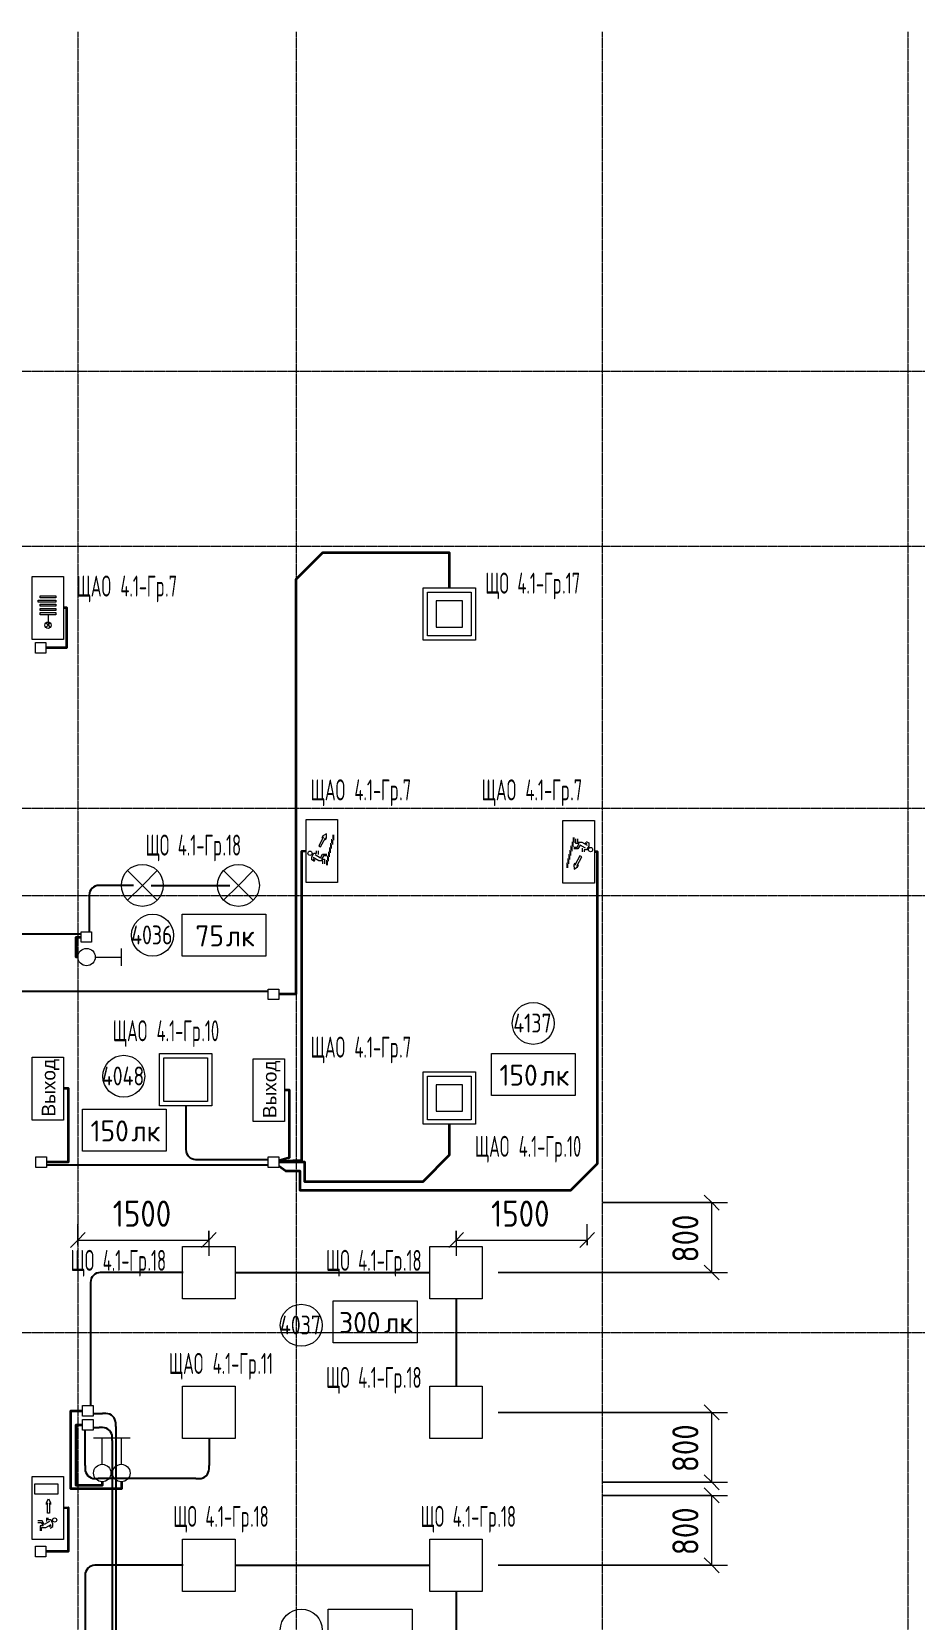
# Model space of a CAD drawing. Header units: millimetres. Extents: x -4730 to 98194, y -4296 to 93388.
# Drawn here: x 47973 to 58085, y 75212 to 93388 of the extents above; entities that cross this region are included whole.
import ezdxf

# ---------------------------------------------------------------- set-up
doc = ezdxf.new("R2010")
doc.units = ezdxf.units.MM
doc.linetypes.add('Линия сетки', pattern=[22.225, 12.7, -3.175, 3.175, -3.175])
for name, color, linetype, lineweight, true_color in [('Короба', 7, 'Continuous', 25, 0x008000), ('Соединительные детали коробов', 7, 'Continuous', 25, 0x008000), ('Типовые аннотации', 1, 'Continuous', 18, 0xff0000)]:
    doc.layers.add(name, color=color, linetype=linetype, lineweight=lineweight, true_color=true_color)
for name, color, linetype, lineweight in [('Марки помещений', 7, 'Continuous', 9), ('Марки силовых электроприборов', 7, 'Continuous', 9), ('Оси', 7, 'Continuous', 9), ('Провода', 7, 'Continuous', 35), ('Размеры', 7, 'Continuous', 9), ('Размеры-120', 7, 'Continuous', 9)]:
    doc.layers.add(name, color=color, linetype=linetype, lineweight=lineweight)
doc.styles.add('Arial', font='arial.ttf', dxfattribs={"height": 156})
doc.styles.add('GOST Common', font='GOST_Common.ttf', dxfattribs={"width": 0.6, "height": 240})
doc.styles.add('GOST Common_1', font='GOST_Common.ttf', dxfattribs={"width": 0.9, "height": 300})
doc.styles.add('GOST Common_3', font='GOST_Common.ttf', dxfattribs={"width": 0.8, "height": 216})
doc.styles.add('GOST Common_4', font='GOST_Common.ttf', dxfattribs={"height": 240})
doc.dimstyles.new('ADSK_Проверочный', dxfattribs={"dimscale": 304.8, "dimtxt": 301.714499, "dimasz": 0.556693, "dimexe": 0.590551, "dimexo": 0.590551, "dimgap": 0.19685, "dimtad": 1, "dimdec": 3, "dimrnd": 0.001, "dimdsep": 46, "dimtxsty": 'GOST Common_1', "dimblk1": 'OBLIQUE', "dimblk2": 'OBLIQUE', "dimsah": 1, "dimcen": 0.09, "dimazin": 0, "dimtfac": 1, "dimtdec": 4, "dimtix": 1, "dimtmove": 0, "dimatfit": 3, "dimfxl": 1, "dimtvp": 1, "dimtolj": 1, "dimtzin": 0, "dimarcsym": 2})

# ---------------------------------------------------------------- blocks, each defined once
blk = doc.blocks.new('M_Короб_ отвод - Плоский торец - ПВХ - Стандартная-2386742-4-й этаж')
at = {"layer": 'Соединительные детали коробов'}
for p, q in [((0, 111.95), (0, 150.05)), ((-150.05, 0), (-111.95, 0))]:
    blk.add_line(p, q, dxfattribs=at)
blk.add_arc((-111.95, 111.95), 111.95, 270, 0, dxfattribs=at)
blk = doc.blocks.new('DIMBLOCK121-4-й этаж')
at = {"layer": 'Размеры-120'}
for p, q in [((54510, 79990), (55936, 79990)), ((55756, 79990), (54510, 79990)), ((55756, 79990), (55671, 80075)), ((55756, 79190), (55756, 79990)), ((55756, 79990), (55841, 79905)), ((55756, 79190), (55671, 79275)), ((53310, 79190), (55936, 79190)), ((55756, 79190), (53310, 79190)), ((55756, 79190), (55841, 79105))]:
    blk.add_line(p, q, dxfattribs=at)
at = {"layer": 'Размеры-120', "color": 0, "insert": (55304, 79306), "char_height": 300, "width": 681.16, "attachment_point": 1, "rotation": 90, "line_spacing_factor": 1.022761, "style": 'GOST Common_1'}
blk.add_mtext('800', dxfattribs=at)
blk = doc.blocks.new('_Oblique')
at = {"color": 0, "linetype": 'ByBlock', "lineweight": -2}
blk.add_line((-0.5, -0.5), (0.5, 0.5), dxfattribs=at)
blk = doc.blocks.new('DIMBLOCK122-4-й этаж')
at = {"layer": 'Размеры-120'}
for p, q in [((55756, 77590), (55671, 77675)), ((53310, 77590), (55936, 77590)), ((55756, 77590), (53310, 77590)), ((55756, 76790), (55756, 77590)), ((55756, 77590), (55841, 77505)), ((54510, 76790), (55936, 76790)), ((55756, 76790), (54510, 76790)), ((55756, 76790), (55671, 76875)), ((55756, 76790), (55841, 76705))]:
    blk.add_line(p, q, dxfattribs=at)
at = {"layer": 'Размеры-120', "color": 0, "insert": (55304, 76906), "char_height": 300, "width": 681.16, "attachment_point": 1, "rotation": 90, "line_spacing_factor": 1.022761, "style": 'GOST Common_1'}
blk.add_mtext('800', dxfattribs=at)
blk = doc.blocks.new('DIMBLOCK123-4-й этаж')
at = {"layer": 'Размеры-120'}
for p, q in [((48500, 79502), (48500, 79742)), ((48500, 79562), (48585, 79647)), ((50000, 79668), (50000, 79382)), ((50000, 79562), (50000, 79668)), ((50000, 79562), (50085, 79647)), ((48500, 79562), (48415, 79477)), ((48500, 79562), (50000, 79562)), ((48500, 79562), (48500, 79502)), ((50000, 79562), (49915, 79477))]:
    blk.add_line(p, q, dxfattribs=at)
at = {"layer": 'Размеры-120', "color": 0, "insert": (48900, 80014), "char_height": 300, "width": 840.71, "attachment_point": 1, "line_spacing_factor": 1.022761, "style": 'GOST Common_1'}
blk.add_mtext('1500', dxfattribs=at)
blk = doc.blocks.new('DIMBLOCK124-4-й этаж')
at = {"layer": 'Размеры-120'}
for p, q in [((52830, 79668), (52830, 79382)), ((52830, 79562), (52830, 79668)), ((52830, 79562), (52915, 79647)), ((54330, 79502), (54330, 79742)), ((54330, 79562), (54415, 79647)), ((52830, 79562), (52745, 79477)), ((52830, 79562), (54330, 79562)), ((54330, 79562), (54245, 79477)), ((54330, 79562), (54330, 79502))]:
    blk.add_line(p, q, dxfattribs=at)
at = {"layer": 'Размеры-120', "color": 0, "insert": (53230, 80014), "char_height": 300, "width": 840.71, "attachment_point": 1, "line_spacing_factor": 1.022761, "style": 'GOST Common_1'}
blk.add_mtext('1500', dxfattribs=at)
blk = doc.blocks.new('DIMBLOCK125-4-й этаж')
at = {"layer": 'Размеры-120'}
for p, q in [((55756, 76640), (55671, 76725)), ((54510, 76640), (55936, 76640)), ((55756, 76640), (54510, 76640)), ((55756, 75840), (55756, 76640)), ((55756, 76640), (55841, 76555)), ((53310, 75840), (55936, 75840)), ((55756, 75840), (53310, 75840)), ((55756, 75840), (55671, 75925)), ((55756, 75840), (55841, 75755))]:
    blk.add_line(p, q, dxfattribs=at)
at = {"layer": 'Размеры-120', "color": 0, "insert": (55304, 75956), "char_height": 300, "width": 681.16, "attachment_point": 1, "rotation": 90, "line_spacing_factor": 1.022761, "style": 'GOST Common_1'}
blk.add_mtext('800', dxfattribs=at)
blk = doc.blocks.new('ADSK_Марка_Помещение_1_ГОСТ21-501-2011 - Номер-85995-4-й этаж')
at = {"layer": 'Марки помещений'}
blk.add_circle((0, 0), 2, dxfattribs=at)
blk = doc.blocks.new('Морка помещения_освещённость_ - Морка помещения_освещённость_-1484368-4-й этаж')
at = {"layer": 'Марки помещений', "color": 190, "true_color": 0x8000ff}
for p, q in [((-4, 0), (-4, 4)), ((-4, 4), (4, 4)), ((4, 4), (4, 0)), ((4, 0), (-4, 0))]:
    blk.add_line(p, q, dxfattribs=at)

msp = doc.modelspace()

# ---------------------------------------------------------------- linework, layer by layer
at = {"layer": 'Короба'}
for p, q in [((49138.9299, 83620.5886), (48780.168, 83620.5886)), ((49338.9299, 83620.5886), (50238.9299, 83620.5886)), ((48630.118, 83470.5386), (48630.118, 83088.8938)), ((48538.618, 83060.3938), (47858.618, 83060.3938)), ((50680.7406, 82405.4812), (47860.7406, 82405.4812)), ((49737.3172, 81098.9288), (49737.3172, 80635.5312)), ((48140.7406, 80422.4812), (50680.7406, 80422.4812)), ((49887.3672, 80485.4812), (50680.7406, 80485.4812)), ((49704.764, 79190), (48796.0302, 79190)), ((50299.764, 79190), (52534.764, 79190)), ((48645.9802, 79039.95), (48645.9802, 77668.2789)), ((52832.264, 78892.5), (52832.264, 77887.5)), ((48674.4802, 77576.7789), (48784.4302, 77576.7789)), ((48582.9802, 76982.55), (48582.9802, 77388.2789)), ((48674.4802, 77416.7789), (48744.4302, 77416.7789)), ((48894.4802, 77266.7289), (48894.4802, 74709.8289)), ((48934.4802, 77426.7289), (48934.4802, 74869.8289)), ((50002.264, 77292.5), (50002.264, 76982.55)), ((49852.214, 76832.5), (48733.0302, 76832.5)), ((49704.764, 75840), (48733.0302, 75840)), ((50299.764, 75840), (52534.764, 75840)), ((48582.9802, 75689.95), (48582.9802, 74748.2789)), ((52832.264, 75542.5), (52832.264, 74537.5))]:
    msp.add_line(p, q, dxfattribs=at)
at = {"layer": 'Оси', "linetype": 'Линия сетки'}
for p, q in [((48500, 93388.3703), (48500, -3096.3487)), ((51000, 93388.3703), (51000, -3096.3487)), ((54500, 93388.3703), (54500, -3096.3487)), ((58000, 93388.3703), (58000, -3096.3487)), ((98194.2682, 89500), (-3530.0173, 89500)), ((98194.2682, 87500), (-3530.0173, 87500)), ((98194.2682, 84500), (-3530.0173, 84500)), ((98194.2682, 83500), (-3530.0173, 83500)), ((98194.2682, 78500), (-3530.0173, 78500))]:
    msp.add_line(p, q, dxfattribs=at)
at = {"layer": 'Провода', "flags": 128}
for points in [[(52753.0758, 87026.8255), (52754.3695, 87426.8255), (51299.1695, 87426.8255), (50994.3695, 87122.0255), (50994.3695, 82373.9832), (50800.7406, 82373.9817)], [(48336.7452, 86799.2175), (48370, 86800), (48370, 86338.006), (48134.3055, 86338.0043)], [(51113.2548, 84010.1406), (51060, 84008.9949), (51060, 80468.9949), (50960, 80468.9949), (50800.7406, 80458.0897)], [(54412.8249, 84008.2124), (54446.0797, 84008.9949), (54446.0797, 80433.7949), (54141.2797, 80128.9949), (51046.0797, 80128.9949), (51046.0797, 80348.9949), (50880.4867, 80348.9949), (50800.7406, 80408.9053)], [(48500.6433, 82800), (48480, 82800), (48480, 83028.8958), (48538.618, 83028.8948)], [(48336.7452, 81298.8543), (48390, 81300), (48390, 80453.9832), (48140.7406, 80453.9818)], [(50867.232, 81280.965), (50920.4867, 81282.1106), (50920.4867, 80502.1106), (50800.7406, 80470.047)], [(52752.3266, 80886.8255), (52752.5884, 80531.6254), (52448.013, 80226.8255), (51100, 80226.8255), (51100, 80453.9832), (50800.7406, 80453.9815)], [(48998.8998, 76795.6433), (48998.8998, 76715), (48418.8998, 76715), (48418.8998, 77608.281), (48554.4802, 77608.2796)], [(48780, 76795.6433), (48780, 76755), (48480, 76755), (48480, 77448.281), (48554.4802, 77448.2798)], [(48336.7452, 76498.8543), (48390, 76500), (48390, 75998.006), (48134.3055, 75998.0043)]]:
    msp.add_lwpolyline(points, dxfattribs=at)
at = {"layer": 'Типовые аннотации'}
for p, q in [((47976.7452, 87154.9821), (48336.7452, 87154.9821)), ((47976.7452, 86434.9821), (47976.7452, 87154.9821)), ((48336.7452, 87154.9821), (48336.7452, 86434.9821)), ((48045.847, 86861.8665), (48045.847, 86885.8665)), ((48045.847, 86885.8665), (48249.847, 86885.8665)), ((48069.847, 86909.8665), (48069.847, 86933.8665)), ((48069.847, 86933.8665), (48249.847, 86933.8665)), ((48249.847, 86909.8665), (48069.847, 86909.8665)), ((48249.847, 86933.8665), (48249.847, 86909.8665)), ((48249.847, 86885.8665), (48249.847, 86861.8665)), ((48249.847, 86861.8665), (48045.847, 86861.8665)), ((48069.847, 86813.8665), (48069.847, 86837.8665)), ((48069.847, 86837.8665), (48249.847, 86837.8665)), ((48249.847, 86813.8665), (48069.847, 86813.8665)), ((48069.847, 86765.8665), (48069.847, 86789.8665)), ((48069.847, 86789.8665), (48249.847, 86789.8665)), ((48249.847, 86765.8665), (48069.847, 86765.8665)), ((48069.847, 86717.8665), (48069.847, 86741.8665)), ((48069.847, 86741.8665), (48249.847, 86741.8665)), ((48249.847, 86717.8665), (48069.847, 86717.8665)), ((48159.847, 86717.8665), (48159.847, 86597.8665)), ((48249.847, 86837.8665), (48249.847, 86813.8665)), ((48249.847, 86789.8665), (48249.847, 86765.8665)), ((48249.847, 86741.8665), (48249.847, 86717.8665)), ((48134.3912, 86623.3224), (48159.847, 86597.8665)), ((48134.3912, 86572.4107), (48159.847, 86597.8665)), ((48159.847, 86597.8665), (48185.3029, 86623.3224)), ((48159.847, 86597.8665), (48185.3029, 86572.4107)), ((48336.7452, 86434.9821), (47976.7452, 86434.9821)), ((48014.3055, 86398.0039), (48134.3055, 86398.0039)), ((48014.3055, 86278.0039), (48014.3055, 86398.0039)), ((48134.3055, 86398.0039), (48134.3055, 86278.0039)), ((48134.3055, 86278.0039), (48014.3055, 86278.0039)), ((49435.0532, 81696.4288), (50035.0532, 81696.4288)), ((49435.0532, 81096.4288), (49435.0532, 81696.4288)), ((49485.0532, 81646.4288), (49985.0532, 81646.4288)), ((49485.0532, 81146.4288), (49485.0532, 81646.4288)), ((49985.0532, 81646.4288), (49985.0532, 81146.4288)), ((50035.0532, 81696.4288), (50035.0532, 81096.4288)), ((52452.1055, 81486.8255), (53052.1055, 81486.8255)), ((52452.1055, 80886.8255), (52452.1055, 81486.8255)), ((52502.1055, 81436.8255), (53002.1055, 81436.8255)), ((52502.1055, 80936.8255), (52502.1055, 81436.8255)), ((53002.1055, 81436.8255), (53002.1055, 80936.8255)), ((53052.1055, 81486.8255), (53052.1055, 80886.8255)), ((52602.1055, 81336.8255), (52602.1055, 81036.8255)), ((52902.1055, 81336.8255), (52602.1055, 81336.8255)), ((52902.1055, 81036.8255), (52902.1055, 81336.8255)), ((50035.0532, 81096.4288), (49435.0532, 81096.4288)), ((49985.0532, 81146.4288), (49485.0532, 81146.4288)), ((53052.1055, 80886.8255), (52452.1055, 80886.8255)), ((53002.1055, 80936.8255), (52502.1055, 80936.8255)), ((52602.1055, 81036.8255), (52902.1055, 81036.8255)), ((48020.7406, 80513.9812), (48140.7406, 80513.9812)), ((48020.7406, 80393.9812), (48020.7406, 80513.9812)), ((48140.7406, 80393.9812), (48020.7406, 80393.9812)), ((48140.7406, 80513.9812), (48140.7406, 80393.9812)), ((50680.7406, 80513.9812), (50800.7406, 80513.9812)), ((50680.7406, 80393.9812), (50680.7406, 80513.9812)), ((50800.7406, 80393.9812), (50680.7406, 80393.9812)), ((50800.7406, 80513.9812), (50800.7406, 80393.9812)), ((49700, 77890), (50300, 77890)), ((49700, 77290), (49700, 77890)), ((50300, 77890), (50300, 77290)), ((48880, 77295.6433), (48680, 77295.6433)), ((48780, 76995.6433), (48780, 77295.6433)), ((50300, 77290), (49700, 77290)), ((48014.3055, 76058.0039), (48134.3055, 76058.0039)), ((48014.3055, 75938.0039), (48014.3055, 76058.0039)), ((48134.3055, 76058.0039), (48134.3055, 75938.0039)), ((48134.3055, 75938.0039), (48014.3055, 75938.0039))]:
    msp.add_line(p, q, dxfattribs=at)
at = {"layer": 'Типовые аннотации', "color": 5, "true_color": 0x0000ff}
for p, q in [((52452.1055, 87026.8255), (53052.1055, 87026.8255)), ((52452.1055, 86426.8255), (52452.1055, 87026.8255)), ((52502.1055, 86976.8255), (53002.1055, 86976.8255)), ((52502.1055, 86476.8255), (52502.1055, 86976.8255)), ((53002.1055, 86976.8255), (53002.1055, 86476.8255)), ((53052.1055, 87026.8255), (53052.1055, 86426.8255)), ((52602.1055, 86876.8255), (52602.1055, 86576.8255)), ((52902.1055, 86876.8255), (52602.1055, 86876.8255)), ((52902.1055, 86576.8255), (52902.1055, 86876.8255)), ((52602.1055, 86576.8255), (52902.1055, 86576.8255)), ((53052.1055, 86426.8255), (52452.1055, 86426.8255)), ((53002.1055, 86476.8255), (52502.1055, 86476.8255)), ((49238.9299, 83620.5886), (49069.2243, 83790.2943)), ((49238.9299, 83620.5886), (49069.2243, 83450.883)), ((49238.9299, 83620.5886), (49408.6356, 83790.2943)), ((49238.9299, 83620.5886), (49408.6356, 83450.883)), ((50338.9299, 83620.5886), (50169.2243, 83790.2943)), ((50338.9299, 83620.5886), (50169.2243, 83450.883)), ((50338.9299, 83620.5886), (50508.6356, 83790.2943)), ((50338.9299, 83620.5886), (50508.6356, 83450.883)), ((49000.6433, 82700), (49000.6433, 82900)), ((48700.6433, 82800), (49000.6433, 82800)), ((49700, 79490), (50300, 79490)), ((49700, 78890), (49700, 79490)), ((50300, 79490), (50300, 78890)), ((52530, 79490), (53130, 79490)), ((52530, 78890), (52530, 79490)), ((53130, 79490), (53130, 78890)), ((50300, 78890), (49700, 78890)), ((53130, 78890), (52530, 78890)), ((52530, 77890), (53130, 77890)), ((52530, 77290), (52530, 77890)), ((53130, 77890), (53130, 77290)), ((49098.8998, 77295.6433), (48898.8998, 77295.6433)), ((48998.8998, 76995.6433), (48998.8998, 77295.6433)), ((53130, 77290), (52530, 77290)), ((49700, 76140), (50300, 76140)), ((49700, 75540), (49700, 76140)), ((50300, 76140), (50300, 75540)), ((52530, 76140), (53130, 76140)), ((52530, 75540), (52530, 76140)), ((53130, 76140), (53130, 75540)), ((50300, 75540), (49700, 75540)), ((53130, 75540), (52530, 75540))]:
    msp.add_line(p, q, dxfattribs=at)
at = {"layer": 'Типовые аннотации', "color": 96, "true_color": 0x008000}
for p, q in [((51113.2548, 83654.0129), (51113.2548, 84374.0129)), ((51113.2548, 84374.0129), (51473.2548, 84374.0129)), ((51473.2548, 84374.0129), (51473.2548, 83654.0129)), ((54052.8249, 84363.977), (54412.8249, 84363.977)), ((54052.8249, 83643.977), (54052.8249, 84363.977)), ((54412.8249, 84363.977), (54412.8249, 83643.977)), ((51314.2427, 84177.4873), (51258.2243, 84071.365)), ((51279.4487, 84060.1613), (51335.4671, 84166.2836)), ((51305.1315, 84185.9327), (51293.9278, 84164.7082)), ((51293.9278, 84164.7082), (51314.2427, 84177.4873)), ((51345.7613, 84211.4908), (51305.1315, 84185.9327)), ((51335.4671, 84166.2836), (51336.3767, 84142.3008)), ((51336.3767, 84142.3008), (51347.5804, 84163.5253)), ((51347.5804, 84163.5253), (51345.7613, 84211.4908)), ((51417.4762, 84198.0745), (51417.4762, 84150.0745)), ((51429.4762, 84138.0745), (51429.4762, 84198.0745)), ((54168.6035, 84167.9154), (54168.6035, 84119.9154)), ((54180.6035, 84107.9154), (54180.6035, 84167.9154)), ((51177.8076, 83948.4436), (51201.8076, 83990.0129)), ((51201.8076, 83990.0129), (51231.8076, 83990.0129)), ((51231.8076, 83990.0129), (51231.8076, 84014.0129)), ((51249.8076, 84014.0129), (51249.8076, 83972.0129)), ((51258.2243, 84071.365), (51279.4487, 84060.1613)), ((51277.7691, 83936.0129), (51301.7691, 83977.5821)), ((51301.7691, 83977.5821), (51349.7691, 83977.5821)), ((51369.4762, 84006.0745), (51369.4762, 83958.0745)), ((51381.4762, 84054.0745), (51381.4762, 84006.0745)), ((51381.4762, 83946.0745), (51381.4762, 83994.0745)), ((51393.4762, 84102.0745), (51393.4762, 84054.0745)), ((51393.4762, 83994.0745), (51393.4762, 84042.0745)), ((51405.4762, 84150.0745), (51405.4762, 84102.0745)), ((51405.4762, 84042.0745), (51405.4762, 84090.0745)), ((51417.4762, 84090.0745), (51417.4762, 84138.0745)), ((54132.6035, 84023.9154), (54132.6035, 83975.9154)), ((54144.6035, 84071.9154), (54144.6035, 84023.9154)), ((54144.6035, 83963.9154), (54144.6035, 84011.9154)), ((54156.6035, 84119.9154), (54156.6035, 84071.9154)), ((54156.6035, 84011.9154), (54156.6035, 84059.9154)), ((54168.6035, 84059.9154), (54168.6035, 84107.9154)), ((54176.3106, 84058.4078), (54213.9183, 84058.4078)), ((54224.3106, 84040.4078), (54176.3106, 84040.4078)), ((54201.9183, 84097.9385), (54201.9183, 84151.9385)), ((54236.7413, 84097.9385), (54201.9183, 84097.9385)), ((54213.9183, 84058.4078), (54236.7413, 84097.9385)), ((54219.9183, 84151.9385), (54219.9183, 84115.9385)), ((54219.9183, 84115.9385), (54267.9183, 84115.9385)), ((54248.3106, 84081.977), (54224.3106, 84040.4078)), ((54310.6644, 84045.977), (54248.3106, 84081.977)), ((54267.9183, 84115.9385), (54330.2721, 84079.9385)), ((54276.2721, 84003.977), (54276.2721, 84045.977)), ((54324.2721, 84027.977), (54294.2721, 84027.977)), ((54294.2721, 84027.977), (54294.2721, 84003.977)), ((54330.2721, 84095.1539), (54308.0952, 84107.9578)), ((54317.0952, 84123.5462), (54348.2721, 84105.5462)), ((54348.2721, 84069.5462), (54324.2721, 84027.977)), ((54348.2721, 84105.5462), (54348.2721, 84069.5462)), ((51177.8076, 83912.4436), (51177.8076, 83948.4436)), ((51208.9845, 83894.4436), (51177.8076, 83912.4436)), ((51258.1614, 83902.0513), (51195.8076, 83938.0513)), ((51195.8076, 83922.8359), (51217.9845, 83910.0321)), ((51215.4153, 83972.0129), (51277.7691, 83936.0129)), ((51306.1614, 83902.0513), (51258.1614, 83902.0513)), ((51312.1614, 83959.5821), (51289.3384, 83920.0513)), ((51289.3384, 83920.0513), (51324.1614, 83920.0513)), ((51306.1614, 83866.0513), (51306.1614, 83902.0513)), ((51349.7691, 83959.5821), (51312.1614, 83959.5821)), ((51324.1614, 83920.0513), (51324.1614, 83866.0513)), ((51345.4762, 83910.0745), (51345.4762, 83850.0745)), ((51357.4762, 83958.0745), (51357.4762, 83910.0745)), ((51357.4762, 83850.0745), (51357.4762, 83898.0745)), ((51369.4762, 83898.0745), (51369.4762, 83946.0745)), ((54096.6035, 83879.9154), (54096.6035, 83819.9154)), ((54108.6035, 83927.9154), (54108.6035, 83879.9154)), ((54108.6035, 83819.9154), (54108.6035, 83867.9154)), ((54120.6035, 83975.9154), (54120.6035, 83927.9154)), ((54120.6035, 83867.9154), (54120.6035, 83915.9154)), ((54132.6035, 83915.9154), (54132.6035, 83963.9154)), ((54189.703, 83875.689), (54178.4993, 83854.4646)), ((54178.4993, 83854.4646), (54180.3184, 83806.499)), ((54180.3184, 83806.499), (54220.9482, 83832.0572)), ((54190.6125, 83851.7062), (54189.703, 83875.689)), ((54246.631, 83957.8285), (54190.6125, 83851.7062)), ((54211.837, 83840.5026), (54267.8554, 83946.6248)), ((54232.1519, 83853.2816), (54211.837, 83840.5026)), ((54220.9482, 83832.0572), (54232.1519, 83853.2816)), ((54267.8554, 83946.6248), (54246.631, 83957.8285)), ((51473.2548, 83654.0129), (51113.2548, 83654.0129)), ((54412.8249, 83643.977), (54052.8249, 83643.977)), ((47976.7452, 81654.9821), (48336.7452, 81654.9821)), ((47976.7452, 80934.9821), (47976.7452, 81654.9821)), ((48336.7452, 81654.9821), (48336.7452, 80934.9821)), ((50507.232, 81637.0927), (50867.232, 81637.0927)), ((50507.232, 80917.0927), (50507.232, 81637.0927)), ((50867.232, 81637.0927), (50867.232, 80917.0927)), ((48336.7452, 80934.9821), (47976.7452, 80934.9821)), ((50867.232, 80917.0927), (50507.232, 80917.0927)), ((47976.7452, 76854.9821), (48336.7452, 76854.9821)), ((47976.7452, 76134.9821), (47976.7452, 76854.9821)), ((48008.1554, 76653.9897), (48008.1554, 76773.9897)), ((48008.1554, 76773.9897), (48272.1554, 76773.9897)), ((48272.1554, 76773.9897), (48272.1554, 76653.9897)), ((48336.7452, 76854.9821), (48336.7452, 76134.9821)), ((48272.1554, 76653.9897), (48008.1554, 76653.9897)), ((48140.3592, 76559.1031), (48164.3592, 76600.6723)), ((48140.3592, 76535.1031), (48140.3592, 76559.1031)), ((48152.3592, 76555.8877), (48140.3592, 76535.1031)), ((48152.3592, 76435.8877), (48152.3592, 76555.8877)), ((48164.3592, 76600.6723), (48188.3592, 76559.1031)), ((48188.3592, 76535.1031), (48176.3592, 76555.8877)), ((48176.3592, 76555.8877), (48176.3592, 76435.8877)), ((48188.3592, 76559.1031), (48188.3592, 76535.1031)), ((48090.5816, 76347.6157), (48042.5816, 76347.6157)), ((48114.5816, 76306.0465), (48090.5816, 76347.6157)), ((48142.5431, 76384.0465), (48142.5431, 76342.0465)), ((48176.3592, 76435.8877), (48152.3592, 76435.8877)), ((48160.5431, 76360.0465), (48160.5431, 76384.0465)), ((48190.5431, 76360.0465), (48160.5431, 76360.0465)), ((48214.5431, 76318.4773), (48190.5431, 76360.0465)), ((48042.5816, 76329.6157), (48080.1893, 76329.6157)), ((48103.0124, 76290.085), (48068.1893, 76290.085)), ((48068.1893, 76290.085), (48068.1893, 76236.085)), ((48080.1893, 76329.6157), (48103.0124, 76290.085)), ((48086.1893, 76236.085), (48086.1893, 76272.085)), ((48086.1893, 76272.085), (48134.1893, 76272.085)), ((48176.9355, 76342.0465), (48114.5816, 76306.0465)), ((48134.1893, 76272.085), (48196.5431, 76308.085)), ((48196.5431, 76292.8696), (48174.3662, 76280.0658)), ((48183.3662, 76264.4773), (48214.5431, 76282.4773)), ((48214.5431, 76282.4773), (48214.5431, 76318.4773)), ((48336.7452, 76134.9821), (47976.7452, 76134.9821))]:
    msp.add_line(p, q, dxfattribs=at)
at = {"layer": 'Типовые аннотации', "color": 7}
for p, q in [((48538.618, 83088.8938), (48658.618, 83088.8938)), ((48538.618, 82968.8938), (48538.618, 83088.8938)), ((48658.618, 83088.8938), (48658.618, 82968.8938)), ((48658.618, 82968.8938), (48538.618, 82968.8938)), ((48554.4802, 77508.2789), (48674.4802, 77508.2789)), ((48554.4802, 77388.2789), (48554.4802, 77508.2789)), ((48674.4802, 77508.2789), (48674.4802, 77388.2789)), ((48674.4802, 77388.2789), (48554.4802, 77388.2789))]:
    msp.add_line(p, q, dxfattribs=at)
at = {"layer": 'Типовые аннотации', "color": 16, "true_color": 0x800000}
for p, q in [((50680.7406, 82433.9812), (50800.7406, 82433.9812)), ((50680.7406, 82313.9812), (50680.7406, 82433.9812)), ((50800.7406, 82433.9812), (50800.7406, 82313.9812)), ((50800.7406, 82313.9812), (50680.7406, 82313.9812)), ((48554.4802, 77668.2789), (48674.4802, 77668.2789)), ((48554.4802, 77548.2789), (48554.4802, 77668.2789)), ((48674.4802, 77668.2789), (48674.4802, 77548.2789)), ((48674.4802, 77548.2789), (48554.4802, 77548.2789))]:
    msp.add_line(p, q, dxfattribs=at)
at = {"layer": 'Типовые аннотации'}
for centre, radius in [((48159.847, 86597.8665), 36), ((48780, 76895.6433), 100)]:
    msp.add_circle(centre, radius, dxfattribs=at)
at = {"layer": 'Типовые аннотации', "color": 96, "true_color": 0x008000}
for centre in [(51157.2764, 83988.0102), (54368.8033, 84029.9797), (48235.0744, 76358.0438)]:
    msp.add_circle(centre, 24, dxfattribs=at)
at = {"layer": 'Типовые аннотации', "color": 5, "true_color": 0x0000ff}
for centre, radius in [((49238.9299, 83620.5886), 240), ((50338.9299, 83620.5886), 240), ((48600.6433, 82800), 100), ((48998.8998, 76895.6433), 100)]:
    msp.add_circle(centre, radius, dxfattribs=at)

# ---------------------------------------------------------------- block references
at = {"layer": 'Марки помещений', "xscale": 120, "yscale": 120, "zscale": 120}
for p in [(49355.4818, 83050.3516), (53712.9198, 82041.5851), (49026.1739, 81436.4851), (51058.1472, 78586.631), (51058.1472, 75098.1662)]:
    msp.add_blockref('ADSK_Марка_Помещение_1_ГОСТ21-501-2011 - Номер-85995-4-й этаж', p, dxfattribs=at)
at = {"layer": 'Марки помещений', "color": 190, "true_color": 0x8000ff, "xscale": 120, "yscale": 120, "zscale": 120}
for p in [(50174.1415, 82810.3516), (53714.2019, 81216.9001), (49033.538, 80578.8775), (51902.678, 78386.9387), (51845.342, 74858.1662)]:
    msp.add_blockref('Морка помещения_освещённость_ - Морка помещения_освещённость_-1484368-4-й этаж', p, dxfattribs=at)
at = {"layer": 'Соединительные детали коробов'}
for p, rotation in [((48630.118, 83620.5886), 180), ((49737.3172, 80485.4812), 270), ((48645.9802, 79190), 180), ((48934.4802, 77576.7789), 90), ((48894.4802, 77416.7789), 90), ((48582.9802, 76832.5), 270), ((48582.9802, 75840), 180)]:
    msp.add_blockref('M_Короб_ отвод - Плоский торец - ПВХ - Стандартная-2386742-4-й этаж', p, dxfattribs=dict(at, rotation=rotation))
msp.add_blockref('M_Короб_ отвод - Плоский торец - ПВХ - Стандартная-2386742-4-й этаж', (50002.264, 76832.5), dxfattribs=at)

# ---------------------------------------------------------------- texts
at = {"layer": 'Марки помещений', "char_height": 216, "attachment_point": 1, "style": 'GOST Common_3'}
for s, insert, width in [('4036', (49111.8059, 83161.1388), 600.3036), ('4137', (53485.0839, 82152.3723), 561.8226), ('4048', (48776.258, 81547.2723), 615.696), ('4037', (50814.4713, 78697.4182), 600.3036)]:
    msp.add_mtext(s, dxfattribs=dict(at, insert=insert, width=width))
at = {"layer": 'Марки помещений', "color": 190, "true_color": 0x8000ff, "char_height": 240, "attachment_point": 1, "style": 'GOST Common_4'}
for s, insert, width in [('75', (49845.6576, 83162.0635), 423.291), ('лк', (50194.9076, 83162.0635), 413.67075), ('150', (53326.318, 81568.6121), 567.59475), ('лк', (53794.6305, 81568.6121), 413.67075), ('150', (48645.6542, 80930.5895), 567.59475), ('лк', (49113.9667, 80930.5895), 413.67075), ('300', (51490.7941, 78738.6507), 625.31625), ('лк', (52006.7316, 78738.6507), 413.67075)]:
    msp.add_mtext(s, dxfattribs=dict(at, insert=insert, width=width))
at = {"layer": 'Марки силовых электроприборов', "char_height": 240, "attachment_point": 1, "style": 'GOST Common'}
for s, insert, width in [('ЩАО', (48485.3332, 87165.5686), 502.17705), (' 4.1-', (48899.6707, 87165.5686), 473.3163), ('Гр', (49290.1957, 87165.5686), 253.9746), ('.7', (49499.7457, 87165.5686), 178.93665), ('ЩО', (53162.7253, 87198.9695), 340.55685), (' 4.1-', (53443.7128, 87198.9695), 473.3163), ('Гр', (53834.2378, 87198.9695), 253.9746), ('.17', (54043.7878, 87198.9695), 265.5189), ('ЩАО', (51164.1418, 84832.9719), 502.17705), (' 4.1-', (51578.4793, 84832.9719), 473.3163), ('Гр', (51969.0043, 84832.9719), 253.9746), ('.7', (52178.5543, 84832.9719), 178.93665), ('ЩАО', (53121.8534, 84832.9719), 502.17705), (' 4.1-', (53536.1909, 84832.9719), 473.3163), ('Гр', (53926.7159, 84832.9719), 253.9746), ('.7', (54136.2659, 84832.9719), 178.93665), ('ЩО', (49275.595, 84201.3185), 340.55685), (' 4.1-', (49556.5825, 84201.3185), 473.3163), ('Гр', (49947.1075, 84201.3185), 253.9746), ('.18', (50156.6575, 84201.3185), 265.5189), ('ЩАО', (48900.2186, 82076.6112), 502.17705), (' 4.1-', (49314.5561, 82076.6112), 473.3163), ('Гр', (49705.0811, 82076.6112), 253.9746), ('.10', (49914.6311, 82076.6112), 265.5189), ('ЩАО', (51164.1418, 81889.7198), 502.17705), (' 4.1-', (51578.4793, 81889.7198), 473.3163), ('Гр', (51969.0043, 81889.7198), 253.9746), ('.7', (52178.5543, 81889.7198), 178.93665), ('ЩАО', (53044.2156, 80754.2549), 502.17705), (' 4.1-', (53458.5531, 80754.2549), 473.3163), ('Гр', (53849.0781, 80754.2549), 253.9746), ('.10', (54058.6281, 80754.2549), 265.5189), ('ЩО', (48416.7879, 79449.4436), 340.55685), (' 4.1-', (48697.7754, 79449.4436), 473.3163), ('Гр', (49088.3004, 79449.4436), 253.9746), ('.18', (49297.8504, 79449.4436), 265.5189), ('ЩО', (51340.7848, 79449.4436), 340.55685), (' 4.1-', (51621.7723, 79449.4436), 473.3163), ('Гр', (52012.2973, 79449.4436), 253.9746), ('.18', (52221.8473, 79449.4436), 265.5189), ('ЩАО', (49541.7253, 78270.1824), 502.17705), (' 4.1-', (49956.0628, 78270.1824), 473.3163), ('Гр', (50346.5878, 78270.1824), 253.9746), ('.11', (50556.1378, 78270.1824), 225.11385), ('ЩО', (51340.7848, 78110.1529), 340.55685), (' 4.1-', (51621.7723, 78110.1529), 473.3163), ('Гр', (52012.2973, 78110.1529), 253.9746), ('.18', (52221.8473, 78110.1529), 265.5189), ('ЩО', (49591.7653, 76520.1824), 340.55685), (' 4.1-', (49872.7528, 76520.1824), 473.3163), ('Гр', (50263.2778, 76520.1824), 253.9746), ('.18', (50472.8278, 76520.1824), 265.5189), ('ЩО', (52421.7653, 76520.1824), 340.55685), (' 4.1-', (52702.7528, 76520.1824), 473.3163), ('Гр', (53093.2778, 76520.1824), 253.9746), ('.18', (53302.8278, 76520.1824), 265.5189)]:
    msp.add_mtext(s, dxfattribs=dict(at, insert=insert, width=width))
at = {"layer": 'Типовые аннотации', "color": 96, "lineweight": 9, "true_color": 0x008000, "char_height": 156, "width": 769.62, "attachment_point": 1, "rotation": 90, "style": 'Arial'}
for insert in [(48087.5806, 80975.125), (50618.0674, 80957.2356)]:
    msp.add_mtext('Выход', dxfattribs=dict(at, insert=insert))

# ---------------------------------------------------------------- dimensions: what is measured, and where the dimension line sits
at = {"layer": 'Размеры'}
for base, p1, p2, picture, middle in [((50000, 79561.8042), (48500, 79681.786), (50000, 79487.5), 'DIMBLOCK123-4-й этаж', (49250, 79771.8042)), ((54330, 79561.8042), (52830, 79487.5), (54330, 79681.786), 'DIMBLOCK124-4-й этаж', (53580, 79771.8042))]:
    dim = msp.add_linear_dim(base=base, p1=p1, p2=p2, dimstyle='ADSK_Проверочный', override={"dimpost": '<>', "dimfxl": 1512.530022}, dxfattribs=at)
    dim.commit()
    dim.dimension.update_dxf_attribs({"geometry": picture, "text_midpoint": middle})
for base, p1, p2, picture, middle in [((55756.1839, 79990), (53129.764, 79190), (54330, 79990), 'DIMBLOCK121-4-й этаж', (55546.1839, 79590)), ((55756.1839, 77590), (54330, 76790), (53129.764, 77590), 'DIMBLOCK122-4-й этаж', (55546.1839, 77190)), ((55756.1839, 76640), (53129.764, 75840), (54330, 76640), 'DIMBLOCK125-4-й этаж', (55546.1839, 76240))]:
    dim = msp.add_linear_dim(base=base, p1=p1, p2=p2, angle=90, dimstyle='ADSK_Проверочный', override={"dimpost": '<>', "dimfxl": 1442.416896}, dxfattribs=at)
    dim.commit()
    dim.dimension.update_dxf_attribs({"geometry": picture, "text_midpoint": middle})

doc.saveas('drawing.dxf')
